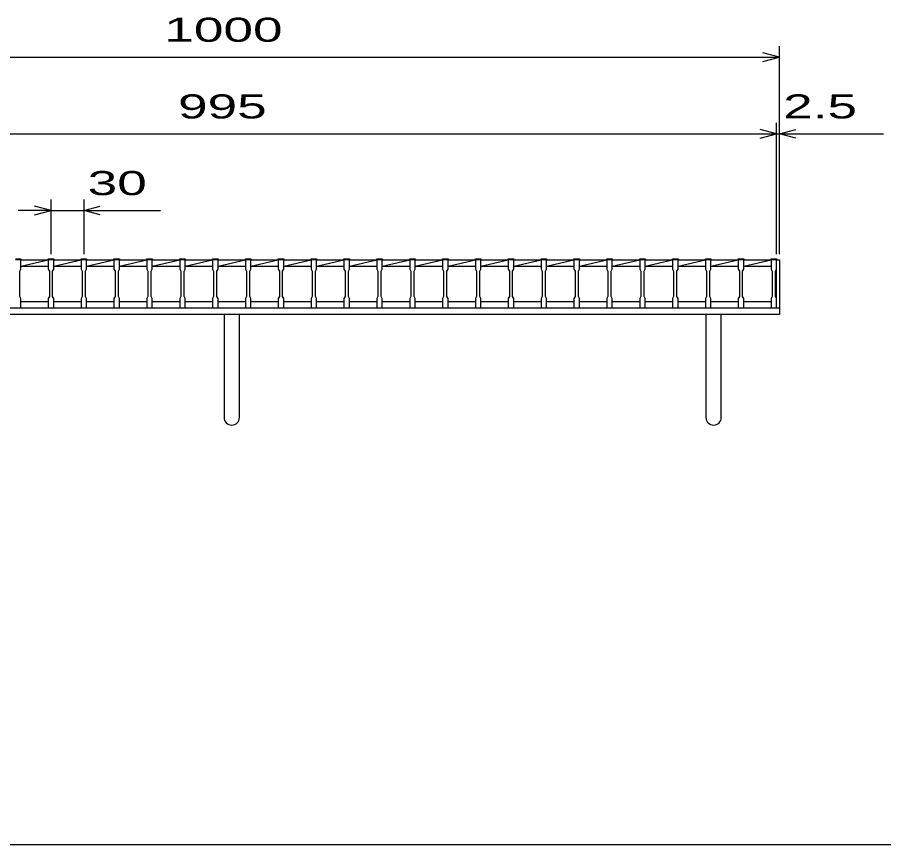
# Model space of a CAD drawing. Units: millimetres, scale not verified. Extents: x -1820 to 1731, y -1282 to 1054.
# Drawn here: x -1117 to -326, y -1146 to -391 of the extents above; entities that cross this region are included whole.
import ezdxf
from ezdxf.enums import TextEntityAlignment as Align

# ---------------------------------------------------------------- set-up
doc = ezdxf.new("R2010")
doc.units = ezdxf.units.MM
doc.header["$LTSCALE"] = 10
for name, color, linetype, lineweight in [('0_2', 150, 'Continuous', 25), ('16', 3, 'Continuous', 25), ('19', 6, 'Continuous', 25), ('22', 4, 'Continuous', 25)]:
    doc.layers.add(name, color=color, linetype=linetype, lineweight=lineweight)
doc.styles.add('ベクトル', font='')
doc.styles.get('ベクトル').set_extended_font_data('ベクトル')

msp = doc.modelspace()

# ---------------------------------------------------------------- linework, layer by layer
at = {"layer": '0_2'}
msp.add_line((1731, -1146.5), (-1729, -1146.5), dxfattribs=at)
at = {"layer": '16'}
for p, q in [((-1119, -611.8), (-1114, -611.8)), ((-1114, -612.5), (-1119, -612.5)), ((-1114, -611.8), (-1114, -612.5)), ((-1114, -621), (-1114, -612.5)), ((-1114, -612.5), (-1089, -612.5)), ((-1114, -618.5), (-1089, -612.5)), ((-1089, -612.5), (-1089, -611.8)), ((-1089, -611.8), (-1084, -611.8)), ((-1089, -612.5), (-1089, -621)), ((-1084, -612.5), (-1089, -612.5)), ((-1084, -611.8), (-1084, -612.5)), ((-1084, -621), (-1084, -612.5)), ((-1084, -612.5), (-1059, -612.5)), ((-1084, -618.5), (-1059, -612.5)), ((-1059, -612.5), (-1059, -611.8)), ((-1059, -611.8), (-1054, -611.8)), ((-1059, -612.5), (-1059, -621)), ((-1054, -612.5), (-1059, -612.5)), ((-1054, -611.8), (-1054, -612.5)), ((-1054, -621), (-1054, -612.5)), ((-1054, -612.5), (-1029, -612.5)), ((-1054, -618.5), (-1029, -612.5)), ((-1029, -612.5), (-1029, -611.8)), ((-1029, -611.8), (-1024, -611.8)), ((-1029, -612.5), (-1029, -621)), ((-1024, -612.5), (-1029, -612.5)), ((-1024, -611.8), (-1024, -612.5)), ((-1024, -621), (-1024, -612.5)), ((-1024, -612.5), (-999, -612.5)), ((-1024, -618.5), (-999, -612.5)), ((-999, -612.5), (-999, -611.8)), ((-999, -611.8), (-994, -611.8)), ((-999, -612.5), (-999, -621)), ((-994, -612.5), (-999, -612.5)), ((-994, -611.8), (-994, -612.5)), ((-994, -621), (-994, -612.5)), ((-994, -612.5), (-969, -612.5)), ((-994, -618.5), (-969, -612.5)), ((-969, -612.5), (-969, -611.8)), ((-969, -611.8), (-964, -611.8)), ((-969, -612.5), (-969, -621)), ((-964, -612.5), (-969, -612.5)), ((-964, -611.8), (-964, -612.5)), ((-964, -621), (-964, -612.5)), ((-964, -612.5), (-939, -612.5)), ((-964, -618.5), (-939, -612.5)), ((-939, -612.5), (-939, -611.8)), ((-939, -611.8), (-934, -611.8)), ((-939, -612.5), (-939, -621)), ((-934, -612.5), (-939, -612.5)), ((-934, -611.8), (-934, -612.5)), ((-934, -621), (-934, -612.5)), ((-934, -612.5), (-909, -612.5)), ((-934, -618.5), (-909, -612.5)), ((-909, -612.5), (-909, -611.8)), ((-909, -611.8), (-904, -611.8)), ((-909, -612.5), (-909, -621)), ((-904, -612.5), (-909, -612.5)), ((-904, -611.8), (-904, -612.5)), ((-904, -621), (-904, -612.5)), ((-904, -612.5), (-879, -612.5)), ((-904, -618.5), (-879, -612.5)), ((-879, -612.5), (-879, -611.8)), ((-879, -611.8), (-874, -611.8)), ((-879, -612.5), (-879, -621)), ((-874, -612.5), (-879, -612.5)), ((-874, -611.8), (-874, -612.5)), ((-874, -621), (-874, -612.5)), ((-874, -612.5), (-849, -612.5)), ((-874, -618.5), (-849, -612.5)), ((-849, -612.5), (-849, -611.8)), ((-849, -611.8), (-844, -611.8)), ((-849, -612.5), (-849, -621)), ((-844, -612.5), (-849, -612.5)), ((-844, -611.8), (-844, -612.5)), ((-844, -621), (-844, -612.5)), ((-844, -612.5), (-819, -612.5)), ((-844, -618.5), (-819, -612.5)), ((-819, -612.5), (-819, -611.8)), ((-819, -611.8), (-814, -611.8)), ((-819, -612.5), (-819, -621)), ((-814, -612.5), (-819, -612.5)), ((-814, -611.8), (-814, -612.5)), ((-814, -621), (-814, -612.5)), ((-814, -612.5), (-789, -612.5)), ((-814, -618.5), (-789, -612.5)), ((-789, -612.5), (-789, -611.8)), ((-789, -611.8), (-784, -611.8)), ((-789, -612.5), (-789, -621)), ((-784, -612.5), (-789, -612.5)), ((-784, -611.8), (-784, -612.5)), ((-784, -621), (-784, -612.5)), ((-784, -612.5), (-759, -612.5)), ((-784, -618.5), (-759, -612.5)), ((-759, -612.5), (-759, -611.8)), ((-759, -611.8), (-754, -611.8)), ((-759, -612.5), (-759, -621)), ((-754, -612.5), (-759, -612.5)), ((-754, -611.8), (-754, -612.5)), ((-754, -621), (-754, -612.5)), ((-754, -612.5), (-729, -612.5)), ((-754, -618.5), (-729, -612.5)), ((-729, -612.5), (-729, -611.8)), ((-729, -611.8), (-724, -611.8)), ((-729, -612.5), (-729, -621)), ((-724, -612.5), (-729, -612.5)), ((-724, -611.8), (-724, -612.5)), ((-724, -621), (-724, -612.5)), ((-724, -612.5), (-699, -612.5)), ((-724, -618.5), (-699, -612.5)), ((-699, -612.5), (-699, -611.8)), ((-699, -611.8), (-694, -611.8)), ((-699, -612.5), (-699, -621)), ((-694, -612.5), (-699, -612.5)), ((-694, -611.8), (-694, -612.5)), ((-694, -621), (-694, -612.5)), ((-694, -612.5), (-669, -612.5)), ((-694, -618.5), (-669, -612.5)), ((-669, -612.5), (-669, -611.8)), ((-669, -611.8), (-664, -611.8)), ((-669, -612.5), (-669, -621)), ((-664, -612.5), (-669, -612.5)), ((-664, -611.8), (-664, -612.5)), ((-664, -621), (-664, -612.5)), ((-664, -612.5), (-639, -612.5)), ((-664, -618.5), (-639, -612.5)), ((-639, -612.5), (-639, -611.8)), ((-639, -611.8), (-634, -611.8)), ((-639, -612.5), (-639, -621)), ((-634, -612.5), (-639, -612.5)), ((-634, -611.8), (-634, -612.5)), ((-634, -621), (-634, -612.5)), ((-634, -612.5), (-609, -612.5)), ((-634, -618.5), (-609, -612.5)), ((-609, -612.5), (-609, -611.8)), ((-609, -611.8), (-604, -611.8)), ((-609, -612.5), (-609, -621)), ((-604, -612.5), (-609, -612.5)), ((-604, -611.8), (-604, -612.5)), ((-604, -621), (-604, -612.5)), ((-604, -612.5), (-579, -612.5)), ((-604, -618.5), (-579, -612.5)), ((-579, -612.5), (-579, -611.8)), ((-579, -611.8), (-574, -611.8)), ((-579, -612.5), (-579, -621)), ((-574, -612.5), (-579, -612.5)), ((-574, -611.8), (-574, -612.5)), ((-574, -621), (-574, -612.5)), ((-574, -612.5), (-549, -612.5)), ((-574, -618.5), (-549, -612.5)), ((-549, -612.5), (-549, -611.8)), ((-549, -611.8), (-544, -611.8)), ((-549, -612.5), (-549, -621)), ((-544, -612.5), (-549, -612.5)), ((-544, -611.8), (-544, -612.5)), ((-544, -621), (-544, -612.5)), ((-544, -612.5), (-519, -612.5)), ((-544, -618.5), (-519, -612.5)), ((-519, -612.5), (-519, -611.8)), ((-519, -611.8), (-514, -611.8)), ((-519, -612.5), (-519, -621)), ((-514, -612.5), (-519, -612.5)), ((-514, -611.8), (-514, -612.5)), ((-514, -621), (-514, -612.5)), ((-514, -612.5), (-489, -612.5)), ((-514, -618.5), (-489, -612.5)), ((-489, -612.5), (-489, -611.8)), ((-489, -611.8), (-484, -611.8)), ((-489, -612.5), (-489, -621)), ((-484, -612.5), (-489, -612.5)), ((-484, -611.8), (-484, -612.5)), ((-484, -621), (-484, -612.5)), ((-484, -612.5), (-459, -612.5)), ((-484, -618.5), (-459, -612.5)), ((-459, -612.5), (-459, -611.8)), ((-459, -611.8), (-454, -611.8)), ((-459, -612.5), (-459, -621)), ((-454, -612.5), (-459, -612.5)), ((-454, -611.8), (-454, -612.5)), ((-454, -621), (-454, -612.5)), ((-454, -612.5), (-429, -612.5)), ((-454, -618.5), (-429, -612.5)), ((-429, -612.5), (-429, -611.8)), ((-429, -611.8), (-424, -611.8)), ((-429, -612.5), (-429, -621)), ((-424, -612.5), (-429, -612.5)), ((-424, -611.8), (-424, -612.5)), ((-424, -621), (-424, -612.5)), ((-424, -650.5), (-424, -612.5)), ((-1115, -623), (-1114, -621)), ((-1115, -646), (-1115, -623)), ((-1114, -618.5), (-1089, -618.5)), ((-1089, -621), (-1088, -623)), ((-1088, -623), (-1088, -646)), ((-1085, -623), (-1084, -621)), ((-1085, -646), (-1085, -623)), ((-1084, -618.5), (-1059, -618.5)), ((-1059, -621), (-1058, -623)), ((-1058, -623), (-1058, -646)), ((-1055, -623), (-1054, -621)), ((-1055, -646), (-1055, -623)), ((-1054, -618.5), (-1029, -618.5)), ((-1029, -621), (-1028, -623)), ((-1028, -623), (-1028, -646)), ((-1025, -623), (-1024, -621)), ((-1025, -646), (-1025, -623)), ((-1024, -618.5), (-999, -618.5)), ((-999, -621), (-998, -623)), ((-998, -623), (-998, -646)), ((-995, -623), (-994, -621)), ((-995, -646), (-995, -623)), ((-994, -618.5), (-969, -618.5)), ((-969, -621), (-968, -623)), ((-968, -623), (-968, -646)), ((-965, -623), (-964, -621)), ((-965, -646), (-965, -623)), ((-964, -618.5), (-939, -618.5)), ((-939, -621), (-938, -623)), ((-938, -623), (-938, -646)), ((-935, -623), (-934, -621)), ((-935, -646), (-935, -623)), ((-934, -618.5), (-909, -618.5)), ((-909, -621), (-908, -623)), ((-908, -623), (-908, -646)), ((-905, -623), (-904, -621)), ((-905, -646), (-905, -623)), ((-904, -618.5), (-879, -618.5)), ((-879, -621), (-878, -623)), ((-878, -623), (-878, -646)), ((-875, -623), (-874, -621)), ((-875, -646), (-875, -623)), ((-874, -618.5), (-849, -618.5)), ((-849, -621), (-848, -623)), ((-848, -623), (-848, -646)), ((-845, -623), (-844, -621)), ((-845, -646), (-845, -623)), ((-844, -618.5), (-819, -618.5)), ((-819, -621), (-818, -623)), ((-818, -623), (-818, -646)), ((-815, -623), (-814, -621)), ((-815, -646), (-815, -623)), ((-814, -618.5), (-789, -618.5)), ((-789, -621), (-788, -623)), ((-788, -623), (-788, -646)), ((-785, -623), (-784, -621)), ((-785, -646), (-785, -623)), ((-784, -618.5), (-759, -618.5)), ((-759, -621), (-758, -623)), ((-758, -623), (-758, -646)), ((-755, -623), (-754, -621)), ((-755, -646), (-755, -623)), ((-754, -618.5), (-729, -618.5)), ((-729, -621), (-728, -623)), ((-728, -623), (-728, -646)), ((-725, -623), (-724, -621)), ((-725, -646), (-725, -623)), ((-724, -618.5), (-699, -618.5)), ((-699, -621), (-698, -623)), ((-698, -623), (-698, -646)), ((-695, -623), (-694, -621)), ((-695, -646), (-695, -623)), ((-694, -618.5), (-669, -618.5)), ((-669, -621), (-668, -623)), ((-668, -623), (-668, -646)), ((-665, -623), (-664, -621)), ((-665, -646), (-665, -623)), ((-664, -618.5), (-639, -618.5)), ((-639, -621), (-638, -623)), ((-638, -623), (-638, -646)), ((-635, -623), (-634, -621)), ((-635, -646), (-635, -623)), ((-634, -618.5), (-609, -618.5)), ((-609, -621), (-608, -623)), ((-608, -623), (-608, -646)), ((-605, -623), (-604, -621)), ((-605, -646), (-605, -623)), ((-604, -618.5), (-579, -618.5)), ((-579, -621), (-578, -623)), ((-578, -623), (-578, -646)), ((-575, -623), (-574, -621)), ((-575, -646), (-575, -623)), ((-574, -618.5), (-549, -618.5)), ((-549, -621), (-548, -623)), ((-548, -623), (-548, -646)), ((-545, -623), (-544, -621)), ((-545, -646), (-545, -623)), ((-544, -618.5), (-519, -618.5)), ((-519, -621), (-518, -623)), ((-518, -623), (-518, -646)), ((-515, -623), (-514, -621)), ((-515, -646), (-515, -623)), ((-514, -618.5), (-489, -618.5)), ((-489, -621), (-488, -623)), ((-488, -623), (-488, -646)), ((-485, -623), (-484, -621)), ((-485, -646), (-485, -623)), ((-484, -618.5), (-459, -618.5)), ((-459, -621), (-458, -623)), ((-458, -623), (-458, -646)), ((-455, -623), (-454, -621)), ((-455, -646), (-455, -623)), ((-454, -618.5), (-429, -618.5)), ((-429, -621), (-428, -623)), ((-428, -623), (-428, -646)), ((-425, -623), (-424, -621)), ((-425, -646), (-425, -623)), ((-1114, -648), (-1115, -646)), ((-1114, -656.5), (-1114, -648)), ((-1088, -646), (-1089, -648)), ((-1089, -648), (-1089, -656.5)), ((-1084, -648), (-1085, -646)), ((-1084, -656.5), (-1084, -648)), ((-1058, -646), (-1059, -648)), ((-1059, -648), (-1059, -656.5)), ((-1054, -648), (-1055, -646)), ((-1054, -656.5), (-1054, -648)), ((-1028, -646), (-1029, -648)), ((-1029, -648), (-1029, -656.5)), ((-1024, -648), (-1025, -646)), ((-1024, -656.5), (-1024, -648)), ((-998, -646), (-999, -648)), ((-999, -648), (-999, -656.5)), ((-994, -648), (-995, -646)), ((-994, -656.5), (-994, -648)), ((-968, -646), (-969, -648)), ((-969, -648), (-969, -656.5)), ((-964, -648), (-965, -646)), ((-964, -656.5), (-964, -648)), ((-938, -646), (-939, -648)), ((-939, -648), (-939, -656.5)), ((-934, -648), (-935, -646)), ((-934, -656.5), (-934, -648)), ((-908, -646), (-909, -648)), ((-909, -648), (-909, -656.5)), ((-904, -648), (-905, -646)), ((-904, -656.5), (-904, -648)), ((-878, -646), (-879, -648)), ((-879, -648), (-879, -656.5)), ((-874, -648), (-875, -646)), ((-874, -656.5), (-874, -648)), ((-848, -646), (-849, -648)), ((-849, -648), (-849, -656.5)), ((-844, -648), (-845, -646)), ((-844, -656.5), (-844, -648)), ((-818, -646), (-819, -648)), ((-819, -648), (-819, -656.5)), ((-814, -648), (-815, -646)), ((-814, -656.5), (-814, -648)), ((-788, -646), (-789, -648)), ((-789, -648), (-789, -656.5)), ((-784, -648), (-785, -646)), ((-784, -656.5), (-784, -648)), ((-758, -646), (-759, -648)), ((-759, -648), (-759, -656.5)), ((-754, -648), (-755, -646)), ((-754, -656.5), (-754, -648)), ((-728, -646), (-729, -648)), ((-729, -648), (-729, -656.5)), ((-724, -648), (-725, -646)), ((-724, -656.5), (-724, -648)), ((-698, -646), (-699, -648)), ((-699, -648), (-699, -656.5)), ((-694, -648), (-695, -646)), ((-694, -656.5), (-694, -648)), ((-668, -646), (-669, -648)), ((-669, -648), (-669, -656.5)), ((-664, -648), (-665, -646)), ((-664, -656.5), (-664, -648)), ((-638, -646), (-639, -648)), ((-639, -648), (-639, -656.5)), ((-634, -648), (-635, -646)), ((-634, -656.5), (-634, -648)), ((-608, -646), (-609, -648)), ((-609, -648), (-609, -656.5)), ((-604, -648), (-605, -646)), ((-604, -656.5), (-604, -648)), ((-578, -646), (-579, -648)), ((-579, -648), (-579, -656.5)), ((-574, -648), (-575, -646)), ((-574, -656.5), (-574, -648)), ((-548, -646), (-549, -648)), ((-549, -648), (-549, -656.5)), ((-544, -648), (-545, -646)), ((-544, -656.5), (-544, -648)), ((-518, -646), (-519, -648)), ((-519, -648), (-519, -656.5)), ((-514, -648), (-515, -646)), ((-514, -656.5), (-514, -648)), ((-488, -646), (-489, -648)), ((-489, -648), (-489, -656.5)), ((-484, -648), (-485, -646)), ((-484, -656.5), (-484, -648)), ((-458, -646), (-459, -648)), ((-459, -648), (-459, -656.5)), ((-454, -648), (-455, -646)), ((-454, -656.5), (-454, -648)), ((-428, -646), (-429, -648)), ((-429, -648), (-429, -656.5)), ((-424, -648), (-425, -646)), ((-424, -656.5), (-424, -648)), ((-1119, -656.5), (-1114, -656.5)), ((-1114, -650.5), (-1089, -650.5)), ((-1089, -656.5), (-1084, -656.5)), ((-1084, -650.5), (-1059, -650.5)), ((-1059, -656.5), (-1054, -656.5)), ((-1054, -650.5), (-1029, -650.5)), ((-1029, -656.5), (-1024, -656.5)), ((-1024, -650.5), (-999, -650.5)), ((-999, -656.5), (-994, -656.5)), ((-994, -650.5), (-969, -650.5)), ((-969, -656.5), (-964, -656.5)), ((-964, -650.5), (-939, -650.5)), ((-939, -656.5), (-934, -656.5)), ((-934, -650.5), (-909, -650.5)), ((-909, -656.5), (-904, -656.5)), ((-904, -650.5), (-879, -650.5)), ((-879, -656.5), (-874, -656.5)), ((-874, -650.5), (-849, -650.5)), ((-849, -656.5), (-844, -656.5)), ((-844, -650.5), (-819, -650.5)), ((-819, -656.5), (-814, -656.5)), ((-814, -650.5), (-789, -650.5)), ((-789, -656.5), (-784, -656.5)), ((-784, -650.5), (-759, -650.5)), ((-759, -656.5), (-754, -656.5)), ((-754, -650.5), (-729, -650.5)), ((-729, -656.5), (-724, -656.5)), ((-724, -650.5), (-699, -650.5)), ((-699, -656.5), (-694, -656.5)), ((-694, -650.5), (-669, -650.5)), ((-669, -656.5), (-664, -656.5)), ((-664, -650.5), (-639, -650.5)), ((-639, -656.5), (-634, -656.5)), ((-634, -650.5), (-609, -650.5)), ((-609, -656.5), (-604, -656.5)), ((-604, -650.5), (-579, -650.5)), ((-579, -656.5), (-574, -656.5)), ((-574, -650.5), (-549, -650.5)), ((-549, -656.5), (-544, -656.5)), ((-544, -650.5), (-519, -650.5)), ((-519, -656.5), (-514, -656.5)), ((-514, -650.5), (-489, -650.5)), ((-489, -656.5), (-484, -656.5)), ((-484, -650.5), (-459, -650.5)), ((-459, -656.5), (-454, -656.5)), ((-454, -650.5), (-429, -650.5)), ((-429, -656.5), (-424, -656.5))]:
    msp.add_line(p, q, dxfattribs=at)
at = {"layer": '19'}
for p, q in [((-424, -612.5), (-421.5, -612.5)), ((-421.5, -612.5), (-421.5, -656.5)), ((-1421.5, -656.5), (-421.5, -656.5)), ((-421.5, -656.5), (-421.5, -662.5)), ((-421.5, -662.5), (-1421.5, -662.5)), ((-928.5, -662.5), (-928.5, -756.5)), ((-914.5, -756.5), (-914.5, -662.5)), ((-488.5, -662.5), (-488.5, -756.5)), ((-474.5, -756.5), (-474.5, -662.5))]:
    msp.add_line(p, q, dxfattribs=at)
for centre in [(-921.5, -756.5), (-481.5, -756.5)]:
    msp.add_arc(centre, 7, 180, 0, dxfattribs=at)
at = {"layer": '22'}
for p, q in [((-421.5, -607.5), (-421.5, -417.5)), ((-421.5, -427.5), (-436.5, -423.5)), ((-1421.5, -427.5), (-421.5, -427.5)), ((-436.5, -431.5), (-421.5, -427.5)), ((-424, -607.5), (-424, -487.5)), ((-421.5, -607.5), (-421.5, -487.5)), ((-1419, -497.5), (-424, -497.5)), ((-424, -497.5), (-439, -493.5)), ((-439, -501.5), (-424, -497.5)), ((-424, -497.5), (-421.5, -497.5)), ((-421.5, -497.5), (-406.5, -493.5)), ((-406.5, -501.5), (-421.5, -497.5)), ((-421.5, -497.5), (-326.5, -497.5)), ((-1086.5, -607.5), (-1086.5, -557.5)), ((-1056.5, -557.5), (-1056.5, -607.5)), ((-1086.5, -567.5), (-1116.5, -567.5)), ((-1086.5, -567.5), (-1101.5, -563.5)), ((-1101.5, -571.5), (-1086.5, -567.5)), ((-1086.5, -567.5), (-1056.5, -567.5)), ((-1056.5, -567.5), (-1041.5, -563.5)), ((-1041.5, -571.5), (-1056.5, -567.5)), ((-1056.5, -567.5), (-986.5, -567.5))]:
    msp.add_line(p, q, dxfattribs=at)

# ---------------------------------------------------------------- texts
at = {"layer": '22', "color": 2, "style": 'ベクトル', "width": 1.65}
for s, p in [(' 1000 ', (-996.5, -402.5)), (' 995 ', (-984, -472.5)), (' 2.5 ', (-431.5, -472.5)), (' 30 ', (-1066.5, -542.5))]:
    msp.add_text(s, height=21.99, dxfattribs=at).set_placement(p, align=Align.MIDDLE_LEFT)

doc.saveas('drawing.dxf')
